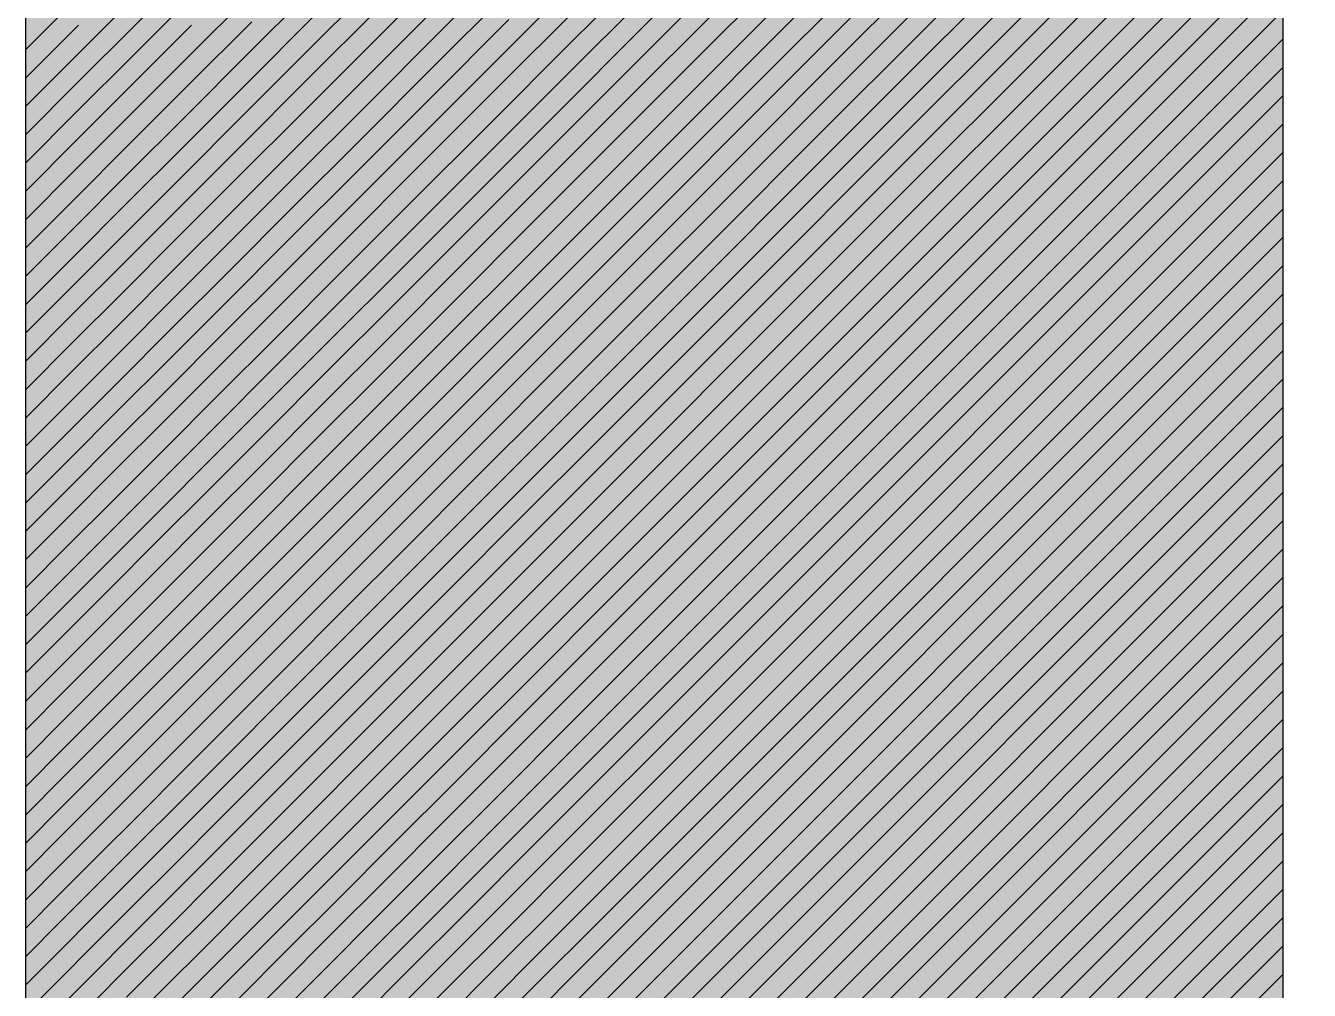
# Model space of a CAD drawing. Extents: x 0 to 13080, y 0 to 6750.
# Drawn here: x 12356.19 to 12380.22, y 1145.56 to 1163.61 of the extents above; entities that cross this region are included whole.
import ezdxf

# ---------------------------------------------------------------- set-up
doc = ezdxf.new("R2010")
doc.units = 0
doc.header["$MEASUREMENT"] = 0
doc.layers.add('MTH-CARIMBO-TXT1', color=1, linetype='CONTINUOUS')

msp = doc.modelspace()

# ---------------------------------------------------------------- linework, layer by layer
at = {"layer": 'MTH-CARIMBO-TXT1', "linetype": 'Continuous'}
for p, q in [((12373.008419, 1163.543041), (12379.720901, 1170.255523)), ((12372.705781, 1162.710073), (12379.720901, 1169.725193)), ((12372.403144, 1161.877106), (12379.720901, 1169.194863)), ((12372.100506, 1161.044138), (12379.720901, 1168.664533)), ((12371.797869, 1160.211171), (12379.720901, 1168.134202)), ((12371.495231, 1159.378203), (12379.720901, 1167.603872)), ((12371.192594, 1158.545235), (12379.720901, 1167.073542)), ((12370.889956, 1157.712268), (12379.720901, 1166.543212)), ((12370.587319, 1156.8793), (12379.720901, 1166.012882)), ((12370.352241, 1163.538513), (12372.340923, 1165.527196)), ((12367.756497, 1163.59442), (12369.555006, 1165.392929)), ((12370.284681, 1156.046332), (12379.720901, 1165.482552)), ((12363.958007, 1163.50824), (12365.49456, 1165.044793)), ((12366.411321, 1163.309904), (12368.109235, 1165.007818)), ((12368.943601, 1163.190534), (12370.819825, 1165.066757)), ((12371.541035, 1163.136317), (12373.613694, 1165.208976)), ((12362.720642, 1163.331536), (12364.172018, 1164.782912)), ((12369.982043, 1155.213365), (12379.720901, 1164.952222)), ((12358.215968, 1163.599833), (12359.374259, 1164.758124)), ((12361.525261, 1163.196815), (12362.895722, 1164.567276)), ((12365.110014, 1163.069257), (12366.713796, 1164.673039)), ((12367.580128, 1162.887721), (12369.351205, 1164.658798)), ((12370.118449, 1162.774391), (12372.074294, 1164.730236)), ((12360.371605, 1163.103819), (12361.664541, 1164.396755)), ((12363.851001, 1162.870904), (12365.366378, 1164.386281)), ((12366.260083, 1162.628336), (12367.932866, 1164.301119)), ((12368.7398, 1162.456402), (12370.586033, 1164.302635)), ((12369.679406, 1154.380397), (12379.720901, 1164.421892)), ((12371.274405, 1162.339357), (12373.311057, 1164.376009)), ((12356.193551, 1163.168405), (12357.191703, 1164.166558)), ((12357.168641, 1163.082835), (12358.240171, 1164.154366)), ((12358.191765, 1163.0453), (12359.336195, 1164.189729)), ((12359.260066, 1163.05294), (12360.477969, 1164.270844)), ((12362.633102, 1162.713665), (12364.065012, 1164.145576)), ((12361.455621, 1162.596845), (12362.808182, 1163.949406)), ((12364.981832, 1162.410746), (12366.562558, 1163.991472)), ((12367.403759, 1162.181022), (12369.147403, 1163.924666)), ((12369.376768, 1153.547429), (12379.720901, 1163.891562)), ((12369.884657, 1162.010269), (12371.807664, 1163.933277)), ((12356.193551, 1162.638075), (12357.180172, 1163.624696)), ((12357.157109, 1162.540974), (12358.215968, 1163.599833)), ((12358.167563, 1162.490767), (12359.29813, 1163.621335)), ((12359.222001, 1162.484546), (12360.424787, 1163.687331)), ((12360.318423, 1162.520307), (12361.594901, 1163.796785)), ((12363.743995, 1162.233568), (12365.238196, 1163.727769)), ((12366.108846, 1161.946769), (12367.756497, 1163.59442)), ((12361.385981, 1161.996875), (12362.720642, 1163.331536)), ((12362.545562, 1162.095795), (12363.958007, 1163.50824)), ((12368.535998, 1161.722271), (12370.352241, 1163.538513)), ((12369.074131, 1152.714462), (12379.720901, 1163.361232)), ((12371.007776, 1161.542398), (12373.008419, 1163.543041)), ((12356.193551, 1162.107745), (12357.168641, 1163.082835)), ((12359.183937, 1161.916151), (12360.371605, 1163.103819)), ((12360.26524, 1161.936794), (12361.525261, 1163.196815)), ((12364.853651, 1161.752234), (12366.411321, 1163.309904)), ((12367.22739, 1161.474322), (12368.943601, 1163.190534)), ((12369.650865, 1161.246147), (12371.541035, 1163.136317)), ((12357.145578, 1161.999113), (12358.191765, 1163.0453)), ((12358.14336, 1161.936234), (12359.260066, 1163.05294)), ((12362.458021, 1161.477925), (12363.851001, 1162.870904)), ((12363.636989, 1161.596233), (12365.110014, 1163.069257)), ((12365.957608, 1161.265201), (12367.580128, 1162.887721)), ((12361.316341, 1161.396905), (12362.633102, 1162.713665)), ((12364.725469, 1161.093722), (12366.260083, 1162.628336)), ((12368.332196, 1160.988139), (12370.118449, 1162.774391)), ((12368.771493, 1151.881494), (12379.720901, 1162.830902)), ((12370.741146, 1160.745438), (12372.705781, 1162.710073)), ((12356.193551, 1161.577415), (12357.157109, 1162.540974)), ((12357.134047, 1161.457251), (12358.167563, 1162.490767)), ((12358.119157, 1161.381701), (12359.222001, 1162.484546)), ((12359.145873, 1161.347756), (12360.318423, 1162.520307)), ((12360.212058, 1161.353282), (12361.455621, 1162.596845)), ((12363.529983, 1160.958897), (12364.981832, 1162.410746)), ((12367.051021, 1160.767623), (12368.7398, 1162.456402)), ((12362.370481, 1160.860055), (12363.743995, 1162.233568)), ((12365.806371, 1160.583634), (12367.403759, 1162.181022)), ((12368.468856, 1151.048526), (12379.720901, 1162.300571)), ((12369.417073, 1160.482025), (12371.274405, 1162.339357)), ((12356.193551, 1161.047085), (12357.145578, 1161.999113)), ((12357.122516, 1160.91539), (12358.14336, 1161.936234)), ((12358.094954, 1160.827168), (12359.183937, 1161.916151)), ((12359.107808, 1160.779362), (12360.26524, 1161.936794)), ((12360.158876, 1160.76977), (12361.385981, 1161.996875)), ((12361.246701, 1160.796935), (12362.545562, 1162.095795)), ((12364.597287, 1160.43521), (12366.108846, 1161.946769)), ((12368.128395, 1160.254007), (12369.884657, 1162.010269)), ((12363.422978, 1160.321561), (12364.853651, 1161.752234)), ((12366.874652, 1160.060924), (12368.535998, 1161.722271)), ((12368.166218, 1150.215559), (12379.720901, 1161.770241)), ((12370.474516, 1159.948478), (12372.403144, 1161.877106)), ((12356.193551, 1160.516755), (12357.134047, 1161.457251)), ((12361.177061, 1160.196965), (12362.458021, 1161.477925)), ((12362.282941, 1160.242184), (12363.636989, 1161.596233)), ((12365.655133, 1159.902066), (12367.22739, 1161.474322)), ((12369.183281, 1159.717903), (12371.007776, 1161.542398)), ((12357.110985, 1160.373529), (12358.119157, 1161.381701)), ((12358.070751, 1160.272635), (12359.145873, 1161.347756)), ((12359.069744, 1160.210967), (12360.212058, 1161.353282)), ((12360.105694, 1160.186257), (12361.316341, 1161.396905)), ((12364.469105, 1159.776698), (12365.957608, 1161.265201)), ((12367.86358, 1149.382591), (12379.720901, 1161.239911)), ((12367.924593, 1159.519875), (12369.650865, 1161.246147)), ((12362.195401, 1159.624314), (12363.529983, 1160.958897)), ((12363.315972, 1159.684225), (12364.725469, 1161.093722)), ((12366.698282, 1159.354225), (12368.332196, 1160.988139)), ((12370.207887, 1159.151519), (12372.100506, 1161.044138)), ((12356.193551, 1159.986425), (12357.122516, 1160.91539)), ((12357.099453, 1159.831667), (12358.094954, 1160.827168)), ((12358.046548, 1159.718102), (12359.107808, 1160.779362)), ((12359.031679, 1159.642573), (12360.158876, 1160.76977)), ((12360.052511, 1159.602745), (12361.246701, 1160.796935)), ((12361.107421, 1159.596995), (12362.370481, 1160.860055)), ((12365.503896, 1159.220498), (12367.051021, 1160.767623)), ((12367.560943, 1148.549623), (12379.720901, 1160.709581)), ((12368.949489, 1158.953781), (12370.741146, 1160.745438)), ((12364.340923, 1159.118186), (12365.806371, 1160.583634)), ((12367.720791, 1158.785744), (12369.417073, 1160.482025)), ((12356.193551, 1159.456095), (12357.110985, 1160.373529)), ((12357.087922, 1159.289806), (12358.070751, 1160.272635)), ((12358.022345, 1159.163569), (12359.069744, 1160.210967)), ((12361.037781, 1158.997025), (12362.282941, 1160.242184)), ((12362.107861, 1159.006444), (12363.422978, 1160.321561)), ((12363.208966, 1159.046889), (12364.597287, 1160.43521)), ((12366.521913, 1158.647526), (12368.128395, 1160.254007)), ((12369.941257, 1158.354559), (12371.797869, 1160.211171)), ((12358.993615, 1159.074178), (12360.105694, 1160.186257)), ((12359.999329, 1159.019233), (12361.177061, 1160.196965)), ((12365.352658, 1158.538931), (12366.874652, 1160.060924)), ((12367.258305, 1147.716656), (12379.720901, 1160.179251)), ((12356.193551, 1158.925765), (12357.099453, 1159.831667)), ((12357.076391, 1158.747945), (12358.046548, 1159.718102)), ((12363.10196, 1158.409553), (12364.469105, 1159.776698)), ((12364.212742, 1158.459674), (12365.655133, 1159.902066)), ((12367.51699, 1158.051612), (12369.183281, 1159.717903)), ((12368.715697, 1158.189659), (12370.474516, 1159.948478)), ((12357.998142, 1158.609036), (12359.031679, 1159.642573)), ((12358.95555, 1158.505784), (12360.052511, 1159.602745)), ((12359.946147, 1158.43572), (12361.107421, 1159.596995)), ((12360.968141, 1158.397055), (12362.195401, 1159.624314)), ((12362.02032, 1158.388573), (12363.315972, 1159.684225)), ((12366.345544, 1157.940827), (12367.924593, 1159.519875)), ((12366.955668, 1146.883688), (12379.720901, 1159.648921)), ((12356.193551, 1158.395435), (12357.087922, 1159.289806)), ((12365.201421, 1157.857363), (12366.698282, 1159.354225)), ((12369.674628, 1157.557599), (12371.495231, 1159.378203)), ((12357.06486, 1158.206084), (12358.022345, 1159.163569)), ((12357.97394, 1158.054503), (12358.993615, 1159.074178)), ((12358.917486, 1157.937389), (12359.999329, 1159.019233)), ((12359.892965, 1157.852208), (12361.037781, 1158.997025)), ((12360.898501, 1157.797085), (12362.107861, 1159.006444)), ((12361.93278, 1157.770703), (12363.208966, 1159.046889)), ((12362.994954, 1157.772217), (12364.340923, 1159.118186)), ((12364.08456, 1157.801162), (12365.503896, 1159.220498)), ((12366.65303, 1146.05072), (12379.720901, 1159.118591)), ((12368.481905, 1157.425537), (12370.207887, 1159.151519)), ((12366.169175, 1157.234127), (12367.720791, 1158.785744)), ((12367.313188, 1157.31748), (12368.949489, 1158.953781)), ((12356.193551, 1157.865105), (12357.076391, 1158.747945)), ((12357.053329, 1157.664222), (12357.998142, 1158.609036)), ((12363.956378, 1157.14265), (12365.352658, 1158.538931)), ((12365.050183, 1157.175795), (12366.521913, 1158.647526)), ((12366.350393, 1145.217753), (12379.720901, 1158.588261)), ((12369.407998, 1156.76064), (12371.192594, 1158.545235)), ((12357.949737, 1157.49997), (12358.95555, 1158.505784)), ((12358.879421, 1157.368995), (12359.946147, 1158.43572)), ((12359.839782, 1157.268696), (12360.968141, 1158.397055)), ((12360.828862, 1157.197115), (12362.02032, 1158.388573)), ((12361.84524, 1157.152833), (12363.10196, 1158.409553)), ((12362.887949, 1157.134881), (12364.212742, 1158.459674)), ((12368.248113, 1156.661415), (12369.941257, 1158.354559)), ((12356.193551, 1157.334774), (12357.06486, 1158.206084)), ((12357.041797, 1157.122361), (12357.97394, 1158.054503)), ((12365.992806, 1156.527428), (12367.51699, 1158.051612)), ((12366.047755, 1144.384785), (12379.720901, 1158.057931)), ((12367.109386, 1156.583348), (12368.715697, 1158.189659)), ((12357.925534, 1156.945437), (12358.917486, 1157.937389)), ((12358.841357, 1156.8006), (12359.892965, 1157.852208)), ((12359.7866, 1156.685183), (12360.898501, 1157.797085)), ((12362.780943, 1156.497545), (12364.08456, 1157.801162)), ((12363.828196, 1156.484139), (12365.201421, 1157.857363)), ((12364.898946, 1156.494228), (12366.345544, 1157.940827)), ((12356.193551, 1156.804444), (12357.053329, 1157.664222)), ((12360.759222, 1156.597145), (12361.93278, 1157.770703)), ((12361.7577, 1156.534963), (12362.994954, 1157.772217)), ((12368.014321, 1155.897293), (12369.674628, 1157.557599)), ((12369.141369, 1155.96368), (12370.889956, 1157.712268)), ((12357.030266, 1156.5805), (12357.949737, 1157.49997)), ((12357.901331, 1156.390904), (12358.879421, 1157.368995)), ((12365.745117, 1143.551817), (12379.720901, 1157.527601)), ((12365.816437, 1155.820729), (12367.313188, 1157.31748)), ((12366.905585, 1155.849217), (12368.481905, 1157.425537)), ((12356.193551, 1156.274114), (12357.041797, 1157.122361)), ((12358.803292, 1156.232205), (12359.839782, 1157.268696)), ((12359.733418, 1156.101671), (12360.828862, 1157.197115)), ((12360.689582, 1155.997174), (12361.84524, 1157.152833)), ((12361.67016, 1155.917092), (12362.887949, 1157.134881)), ((12362.673937, 1155.86021), (12363.956378, 1157.14265)), ((12363.700014, 1155.825627), (12365.050183, 1157.175795)), ((12364.747708, 1155.81266), (12366.169175, 1157.234127)), ((12357.018735, 1156.038639), (12357.925534, 1156.945437)), ((12365.44248, 1142.71885), (12379.720901, 1156.997271)), ((12368.874739, 1155.16672), (12370.587319, 1156.8793)), ((12357.877128, 1155.836371), (12358.841357, 1156.8006)), ((12358.765228, 1155.663811), (12359.7866, 1156.685183)), ((12359.680236, 1155.518159), (12360.759222, 1156.597145)), ((12366.701783, 1155.115085), (12368.248113, 1156.661415)), ((12367.78053, 1155.133171), (12369.407998, 1156.76064)), ((12356.193551, 1155.743784), (12357.030266, 1156.5805)), ((12357.007204, 1155.496777), (12357.901331, 1156.390904)), ((12360.619942, 1155.397204), (12361.7577, 1156.534963)), ((12361.582619, 1155.299222), (12362.780943, 1156.497545)), ((12362.566931, 1155.222874), (12363.828196, 1156.484139)), ((12363.571833, 1155.167115), (12364.898946, 1156.494228)), ((12364.596471, 1155.131093), (12365.992806, 1156.527428)), ((12365.139842, 1141.885882), (12379.720901, 1156.466941)), ((12365.640068, 1155.11403), (12367.109386, 1156.583348)), ((12357.852925, 1155.281838), (12358.803292, 1156.232205)), ((12356.193551, 1155.213454), (12357.018735, 1156.038639)), ((12358.727163, 1155.095416), (12359.733418, 1156.101671)), ((12359.627054, 1154.934646), (12360.689582, 1155.997174)), ((12360.550302, 1154.797234), (12361.67016, 1155.917092)), ((12364.837205, 1141.052915), (12379.720901, 1155.93661)), ((12366.497982, 1154.380953), (12368.014321, 1155.897293)), ((12367.546738, 1154.369049), (12369.141369, 1155.96368)), ((12368.608109, 1154.369761), (12370.284681, 1156.046332)), ((12356.995673, 1154.954916), (12357.877128, 1155.836371)), ((12357.828722, 1154.727305), (12358.765228, 1155.663811)), ((12361.495079, 1154.681352), (12362.673937, 1155.86021)), ((12362.459925, 1154.585538), (12363.700014, 1155.825627)), ((12363.443651, 1154.508603), (12364.747708, 1155.81266)), ((12364.445233, 1154.449525), (12365.816437, 1155.820729)), ((12365.463699, 1154.407331), (12366.905585, 1155.849217)), ((12356.193551, 1154.683124), (12357.007204, 1155.496777)), ((12358.689099, 1154.527022), (12359.680236, 1155.518159)), ((12359.573871, 1154.351134), (12360.619942, 1155.397204)), ((12364.534567, 1140.219947), (12379.720901, 1155.40628)), ((12356.984141, 1154.413055), (12357.852925, 1155.281838)), ((12360.480662, 1154.197264), (12361.582619, 1155.299222)), ((12361.407539, 1154.063481), (12362.566931, 1155.222874)), ((12362.35292, 1153.948202), (12363.571833, 1155.167115)), ((12367.312946, 1153.604927), (12368.874739, 1155.16672)), ((12368.34148, 1153.572801), (12369.982043, 1155.213365)), ((12356.193551, 1154.152794), (12356.995673, 1154.954916)), ((12357.80452, 1154.172773), (12358.727163, 1155.095416)), ((12358.651034, 1153.958627), (12359.627054, 1154.934646)), ((12363.315469, 1153.850091), (12364.596471, 1155.131093)), ((12364.293995, 1153.767957), (12365.640068, 1155.11403)), ((12365.28733, 1153.700632), (12366.701783, 1155.115085)), ((12366.29418, 1153.646821), (12367.78053, 1155.133171)), ((12356.97261, 1153.871193), (12357.828722, 1154.727305)), ((12359.520689, 1153.767622), (12360.550302, 1154.797234)), ((12360.411022, 1153.597294), (12361.495079, 1154.681352)), ((12364.23193, 1139.386979), (12379.720901, 1154.87595)), ((12357.780317, 1153.61824), (12358.689099, 1154.527022)), ((12361.319999, 1153.445611), (12362.459925, 1154.585538)), ((12362.245914, 1153.310866), (12363.443651, 1154.508603)), ((12363.187287, 1153.191579), (12364.445233, 1154.449525)), ((12356.193551, 1153.622464), (12356.984141, 1154.413055)), ((12358.61297, 1153.390233), (12359.573871, 1154.351134)), ((12359.467507, 1153.184109), (12360.480662, 1154.197264)), ((12363.929292, 1138.554012), (12379.720901, 1154.34562)), ((12364.142758, 1153.08639), (12365.463699, 1154.407331)), ((12365.110961, 1152.993932), (12366.497982, 1154.380953)), ((12366.090378, 1152.91269), (12367.546738, 1154.369049)), ((12367.079154, 1152.840805), (12368.608109, 1154.369761)), ((12368.07485, 1152.775842), (12369.679406, 1154.380397)), ((12356.961079, 1153.329332), (12357.80452, 1154.172773)), ((12357.756114, 1153.063707), (12358.651034, 1153.958627)), ((12360.341382, 1152.997324), (12361.407539, 1154.063481)), ((12356.193551, 1153.092134), (12356.97261, 1153.871193)), ((12358.574905, 1152.821838), (12359.520689, 1153.767622)), ((12361.232459, 1152.827741), (12362.35292, 1153.948202)), ((12362.138908, 1152.67353), (12363.315469, 1153.850091)), ((12363.059105, 1152.533067), (12364.293995, 1153.767957)), ((12363.626655, 1137.721044), (12379.720901, 1153.81529)), ((12356.949548, 1152.787471), (12357.780317, 1153.61824)), ((12359.414325, 1152.600597), (12360.411022, 1153.597294)), ((12363.99152, 1152.404822), (12365.28733, 1153.700632)), ((12364.934592, 1152.287233), (12366.29418, 1153.646821)), ((12365.886577, 1152.178558), (12367.312946, 1153.604927)), ((12366.845362, 1152.076683), (12368.34148, 1153.572801)), ((12367.808221, 1151.978882), (12369.376768, 1153.547429)), ((12356.193551, 1152.561804), (12356.961079, 1153.329332)), ((12357.731911, 1152.509174), (12358.61297, 1153.390233)), ((12360.271742, 1152.397354), (12361.319999, 1153.445611)), ((12361.144918, 1152.209871), (12362.245914, 1153.310866)), ((12363.324017, 1136.888076), (12379.720901, 1153.28496)), ((12356.938017, 1152.24561), (12357.756114, 1153.063707)), ((12358.536841, 1152.253443), (12359.467507, 1153.184109)), ((12359.361142, 1152.017085), (12360.341382, 1152.997324)), ((12362.031902, 1152.036194), (12363.187287, 1153.191579)), ((12362.930924, 1151.874555), (12364.142758, 1153.08639)), ((12363.840283, 1151.723255), (12365.110961, 1152.993932)), ((12356.193551, 1152.031474), (12356.949548, 1152.787471)), ((12357.707708, 1151.954641), (12358.574905, 1152.821838)), ((12360.202102, 1151.797384), (12361.232459, 1152.827741)), ((12363.021379, 1136.055109), (12379.720901, 1152.75463)), ((12364.758223, 1151.580534), (12366.090378, 1152.91269)), ((12365.682775, 1151.444426), (12367.079154, 1152.840805)), ((12366.61157, 1151.312561), (12368.07485, 1152.775842)), ((12358.498776, 1151.685049), (12359.414325, 1152.600597)), ((12361.057378, 1151.592), (12362.138908, 1152.67353)), ((12361.924896, 1151.398858), (12363.059105, 1152.533067)), ((12367.541591, 1151.181922), (12369.074131, 1152.714462)), ((12356.926486, 1151.703748), (12357.731911, 1152.509174)), ((12359.30796, 1151.433572), (12360.271742, 1152.397354)), ((12362.802742, 1151.216044), (12363.99152, 1152.404822)), ((12363.689045, 1151.041687), (12364.934592, 1152.287233)), ((12356.193551, 1151.501144), (12356.938017, 1152.24561)), ((12357.683505, 1151.400108), (12358.536841, 1152.253443)), ((12360.132462, 1151.197414), (12361.144918, 1152.209871)), ((12360.969838, 1150.97413), (12362.031902, 1152.036194)), ((12362.718742, 1135.222141), (12379.720901, 1152.2243)), ((12364.581854, 1150.873835), (12365.886577, 1152.178558)), ((12365.478973, 1150.710294), (12366.845362, 1152.076683)), ((12356.914954, 1151.161887), (12357.707708, 1151.954641)), ((12358.460712, 1151.116654), (12359.361142, 1152.017085)), ((12359.254778, 1150.85006), (12360.202102, 1151.797384)), ((12361.817891, 1150.761522), (12362.930924, 1151.874555)), ((12366.377778, 1150.548439), (12367.808221, 1151.978882)), ((12367.274962, 1150.384963), (12368.771493, 1151.881494)), ((12356.193551, 1150.970813), (12356.926486, 1151.703748)), ((12357.659302, 1150.845575), (12358.498776, 1151.685049)), ((12360.062822, 1150.597444), (12361.057378, 1151.592)), ((12362.416104, 1134.389173), (12379.720901, 1151.69397)), ((12362.67456, 1150.557532), (12363.840283, 1151.723255)), ((12363.537808, 1150.360119), (12364.758223, 1151.580534)), ((12356.903423, 1150.620026), (12357.683505, 1151.400108)), ((12358.422647, 1150.54826), (12359.30796, 1151.433572)), ((12360.882298, 1150.35626), (12361.924896, 1151.398858)), ((12364.405484, 1150.167136), (12365.682775, 1151.444426)), ((12365.275172, 1149.976163), (12366.61157, 1151.312561)), ((12356.193551, 1150.440483), (12356.914954, 1151.161887)), ((12357.635099, 1150.291042), (12358.460712, 1151.116654)), ((12359.201596, 1150.266548), (12360.132462, 1151.197414)), ((12361.710885, 1150.124187), (12362.802742, 1151.216044)), ((12362.113467, 1133.556206), (12379.720901, 1151.16364)), ((12366.143986, 1149.784317), (12367.541591, 1151.181922)), ((12356.891892, 1150.078164), (12357.659302, 1150.845575)), ((12358.384583, 1149.979865), (12359.254778, 1150.85006)), ((12359.993182, 1149.997474), (12360.969838, 1150.97413)), ((12362.546378, 1149.89902), (12363.689045, 1151.041687)), ((12363.38657, 1149.678552), (12364.581854, 1150.873835)), ((12367.008332, 1149.588003), (12368.468856, 1151.048526)), ((12356.193551, 1149.910153), (12356.903423, 1150.620026)), ((12359.148413, 1149.683035), (12360.062822, 1150.597444)), ((12360.794758, 1149.738389), (12361.817891, 1150.761522)), ((12361.810829, 1132.723238), (12379.720901, 1150.63331)), ((12364.229115, 1149.460437), (12365.478973, 1150.710294)), ((12357.610897, 1149.736509), (12358.422647, 1150.54826)), ((12359.923542, 1149.397504), (12360.882298, 1150.35626)), ((12361.603879, 1149.486851), (12362.67456, 1150.557532)), ((12362.418196, 1149.240508), (12363.537808, 1150.360119)), ((12365.07137, 1149.242031), (12366.377778, 1150.548439)), ((12365.910194, 1149.020195), (12367.274962, 1150.384963)), ((12356.880361, 1149.536303), (12357.635099, 1150.291042)), ((12358.346518, 1149.411471), (12359.201596, 1150.266548)), ((12360.707217, 1149.120519), (12361.710885, 1150.124187)), ((12363.235333, 1148.996984), (12364.405484, 1150.167136)), ((12366.741703, 1148.791043), (12368.166218, 1150.215559)), ((12356.193551, 1149.379823), (12356.891892, 1150.078164)), ((12357.586694, 1149.181976), (12358.384583, 1149.979865)), ((12359.095231, 1149.099523), (12359.993182, 1149.997474)), ((12361.496873, 1148.849515), (12362.546378, 1149.89902)), ((12361.508192, 1131.89027), (12379.720901, 1150.10298)), ((12364.052746, 1148.753737), (12365.275172, 1149.976163)), ((12356.86883, 1148.994442), (12357.610897, 1149.736509)), ((12358.308454, 1148.843076), (12359.148413, 1149.683035)), ((12359.853902, 1148.797534), (12360.794758, 1149.738389)), ((12362.290015, 1148.581996), (12363.38657, 1149.678552)), ((12364.867568, 1148.507899), (12366.143986, 1149.784317)), ((12356.193551, 1148.849493), (12356.880361, 1149.536303)), ((12357.562491, 1148.627443), (12358.346518, 1149.411471)), ((12359.042049, 1148.516011), (12359.923542, 1149.397504)), ((12360.619677, 1148.502649), (12361.603879, 1149.486851)), ((12361.205554, 1131.057303), (12379.720901, 1149.572649)), ((12363.084095, 1148.315416), (12364.229115, 1149.460437)), ((12365.676402, 1148.256073), (12367.008332, 1149.588003)), ((12356.857298, 1148.452581), (12357.586694, 1149.181976)), ((12361.389867, 1148.212179), (12362.418196, 1149.240508)), ((12363.876377, 1148.047038), (12365.07137, 1149.242031)), ((12366.475073, 1147.994084), (12367.86358, 1149.382591)), ((12356.193551, 1148.319163), (12356.86883, 1148.994442)), ((12358.27039, 1148.274682), (12359.095231, 1149.099523)), ((12359.784262, 1148.197564), (12360.707217, 1149.120519)), ((12360.902916, 1130.224335), (12379.720901, 1149.042319)), ((12362.161833, 1147.923484), (12363.235333, 1148.996984)), ((12364.663767, 1147.773767), (12365.910194, 1149.020195)), ((12357.538288, 1148.07291), (12358.308454, 1148.843076)), ((12358.988867, 1147.932498), (12359.853902, 1148.797534)), ((12360.532137, 1147.884779), (12361.496873, 1148.849515)), ((12362.932858, 1147.633849), (12364.052746, 1148.753737)), ((12365.44261, 1147.491951), (12366.741703, 1148.791043)), ((12356.193551, 1147.788833), (12356.857298, 1148.452581)), ((12356.845767, 1147.910719), (12357.562491, 1148.627443)), ((12358.232325, 1147.706287), (12359.042049, 1148.516011)), ((12359.714622, 1147.597594), (12360.619677, 1148.502649)), ((12360.600279, 1129.391367), (12379.720901, 1148.511989)), ((12361.282862, 1147.574843), (12362.290015, 1148.581996)), ((12363.700008, 1147.340339), (12364.867568, 1148.507899)), ((12366.208443, 1147.197124), (12367.560943, 1148.549623)), ((12357.514085, 1147.518377), (12358.27039, 1148.274682)), ((12358.935684, 1147.348986), (12359.784262, 1148.197564)), ((12360.444597, 1147.266908), (12361.389867, 1148.212179)), ((12362.033651, 1147.264972), (12363.084095, 1148.315416)), ((12364.459965, 1147.039636), (12365.676402, 1148.256073)), ((12356.834236, 1147.368858), (12357.538288, 1148.07291)), ((12360.297641, 1128.5584), (12379.720901, 1147.981659)), ((12362.78162, 1146.952281), (12363.876377, 1148.047038)), ((12365.208818, 1146.727829), (12366.475073, 1147.994084)), ((12356.193551, 1147.258503), (12356.845767, 1147.910719)), ((12357.489882, 1146.963844), (12358.232325, 1147.706287)), ((12358.194261, 1147.137892), (12358.988867, 1147.932498)), ((12359.644982, 1146.997624), (12360.532137, 1147.884779)), ((12361.175856, 1146.937507), (12362.161833, 1147.923484)), ((12363.523639, 1146.63364), (12364.663767, 1147.773767)), ((12365.941814, 1146.400164), (12367.258305, 1147.716656)), ((12356.822705, 1146.826997), (12357.514085, 1147.518377)), ((12358.882502, 1146.765474), (12359.714622, 1147.597594)), ((12360.357057, 1146.649038), (12361.282862, 1147.574843)), ((12361.905469, 1146.60646), (12362.932858, 1147.633849)), ((12364.256163, 1146.305504), (12365.44261, 1147.491951)), ((12356.193551, 1146.728173), (12356.834236, 1147.368858)), ((12358.156196, 1146.569498), (12358.935684, 1147.348986)), ((12359.575342, 1146.397654), (12360.444597, 1147.266908)), ((12359.995004, 1127.725432), (12379.720901, 1147.451329)), ((12361.06885, 1146.300171), (12362.033651, 1147.264972)), ((12362.630383, 1146.270714), (12363.700008, 1147.340339)), ((12357.465679, 1146.409311), (12358.194261, 1147.137892)), ((12358.82932, 1146.181961), (12359.644982, 1146.997624)), ((12363.34727, 1145.926941), (12364.459965, 1147.039636)), ((12364.975026, 1145.963707), (12366.208443, 1147.197124)), ((12356.193551, 1146.197843), (12356.822705, 1146.826997)), ((12356.811174, 1146.285136), (12357.489882, 1146.963844)), ((12358.118132, 1146.001103), (12358.882502, 1146.765474)), ((12359.692366, 1126.892464), (12379.720901, 1146.920999)), ((12360.269516, 1146.031168), (12361.175856, 1146.937507)), ((12361.777287, 1145.947949), (12362.78162, 1146.952281)), ((12365.675184, 1145.603205), (12366.955668, 1146.883688)), ((12357.441477, 1145.854778), (12358.156196, 1146.569498)), ((12359.505702, 1145.797684), (12360.357057, 1146.649038)), ((12360.961844, 1145.662835), (12361.905469, 1146.60646)), ((12362.479145, 1145.589146), (12363.523639, 1146.63364)), ((12364.052362, 1145.571372), (12365.208818, 1146.727829)), ((12356.193551, 1145.667513), (12356.811174, 1146.285136)), ((12356.799642, 1145.743274), (12357.465679, 1146.409311)), ((12358.776138, 1145.598449), (12359.575342, 1146.397654)), ((12359.389729, 1126.059497), (12379.720901, 1146.390669)), ((12360.181976, 1145.413297), (12361.06885, 1146.300171)), ((12361.649106, 1145.289437), (12362.630383, 1146.270714)), ((12363.170901, 1145.220242), (12364.256163, 1146.305504)), ((12364.741235, 1145.199585), (12365.941814, 1146.400164)), ((12358.080067, 1145.432709), (12358.82932, 1146.181961)), ((12359.436062, 1145.197714), (12360.269516, 1146.031168)), ((12365.408555, 1144.806245), (12366.65303, 1146.05072)), ((12356.788111, 1145.201413), (12357.441477, 1145.854778)), ((12357.417274, 1145.300245), (12358.118132, 1146.001103)), ((12358.722955, 1145.014937), (12359.505702, 1145.797684)), ((12359.087091, 1125.226529), (12379.720901, 1145.860339)), ((12360.854838, 1145.025499), (12361.777287, 1145.947949)), ((12362.327908, 1144.907578), (12363.34727, 1145.926941)), ((12363.84856, 1144.837241), (12364.975026, 1145.963707)), ((12356.193551, 1145.137183), (12356.799642, 1145.743274)), ((12358.042003, 1144.864314), (12358.776138, 1145.598449)), ((12360.094436, 1144.795427), (12360.961844, 1145.662835)), ((12361.520924, 1144.630925), (12362.479145, 1145.589146)), ((12362.994532, 1144.513542), (12364.052362, 1145.571372)), ((12364.507443, 1144.435463), (12365.675184, 1145.603205))]:
    msp.add_line(p, q, dxfattribs=at)
msp.add_lwpolyline([(12356.193551, 1117.262463), (12356.193551, 1180.481152), (12357.564825, 1181.699894), (12359.052793, 1182.773055), (12360.642066, 1183.689536), (12362.316205, 1184.439857), (12364.057896, 1185.016257), (12365.849124, 1185.412776), (12367.671363, 1185.625312), (12369.505765, 1185.651667), (12371.333357, 1185.491568), (12373.135236, 1185.146671), (12374.892767, 1184.620544), (12376.587771, 1183.918627), (12378.202717, 1183.048182), (12379.720901, 1182.01821), (12379.720901, 1139.831876), (12358.332401, 1112.414403), (12357.414337, 1113.423082), (12356.732933, 1114.604591), (12356.319644, 1115.904386), (12356.193551, 1117.262463)], dxfattribs=at)
for points in [[(12356.193551, 1117.262463), (12367.671363, 1185.625312), (12369.505765, 1185.651667)], [(12356.193551, 1117.262463), (12369.505765, 1185.651667), (12371.333357, 1185.491568)], [(12356.193551, 1117.262463), (12365.849124, 1185.412776), (12367.671363, 1185.625312)], [(12356.193551, 1117.262463), (12371.333357, 1185.491568), (12373.135236, 1185.146671)], [(12356.193551, 1117.262463), (12364.057896, 1185.016257), (12365.849124, 1185.412776)], [(12356.193551, 1117.262463), (12373.135236, 1185.146671), (12374.892767, 1184.620544)], [(12356.193551, 1117.262463), (12362.316205, 1184.439857), (12364.057896, 1185.016257)], [(12356.193551, 1117.262463), (12374.892767, 1184.620544), (12376.587771, 1183.918627)], [(12356.193551, 1117.262463), (12360.642066, 1183.689536), (12362.316205, 1184.439857)], [(12356.193551, 1117.262463), (12376.587771, 1183.918627), (12378.202717, 1183.048182)], [(12356.193551, 1117.262463), (12359.052793, 1182.773055), (12360.642066, 1183.689536)], [(12356.193551, 1117.262463), (12378.202717, 1183.048182), (12379.720901, 1182.01821)], [(12356.193551, 1117.262463), (12357.564825, 1181.699894), (12359.052793, 1182.773055)], [(12356.193551, 1117.262463), (12379.720901, 1182.01821), (12379.720901, 1139.831876)], [(12356.193551, 1117.262463), (12356.193551, 1180.481152), (12357.564825, 1181.699894)], [(12385.424501, 1111.558863), (12361.184201, 1111.558863), (12401.394581, 1163.604213)]]:
    msp.add_solid(points, dxfattribs=at)

doc.saveas('drawing.dxf')
